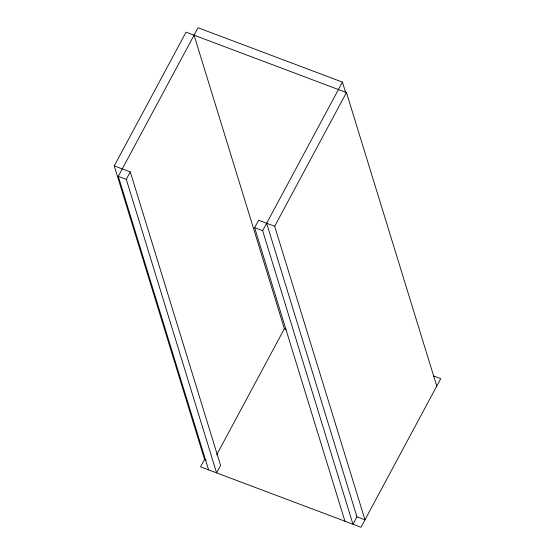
<?xml version="1.0" encoding="UTF-8"?>
<svg xmlns="http://www.w3.org/2000/svg" width="555" height="555" viewBox="0 0 555 555"><rect width="100%" height="100%" fill="white"/><g stroke="black" fill="none" stroke-linecap="round" stroke-linejoin="round"><path stroke-width="0.83" d="M433.524 375.95L440.746 378.67L360.979 527.25L200.57 466.852L204.559 459.422L114.254 165.883L186.043 32.162L346.452 92.553L436.757 386.093M208.59 469.87L118.284 176.33L198.052 27.75L342.421 82.105L345.474 92.033M130.293 171.925L220.599 465.465L216.61 472.895L126.304 179.355L130.293 171.925L114.254 165.883M344.939 521.207L254.634 227.668L258.623 220.245L274.663 226.28L364.968 519.82L356.948 516.802L266.643 223.263M356.948 516.802L352.959 524.232L262.654 230.693L342.421 82.105M274.663 226.28L346.452 92.553M216.658 454.843L284.368 328.72L194.063 35.18M118.284 176.33L126.304 179.355M254.634 227.668L262.654 230.693M284.368 328.72L285.991 329.33M204.559 459.422L206.162 460.026"/></g></svg>
